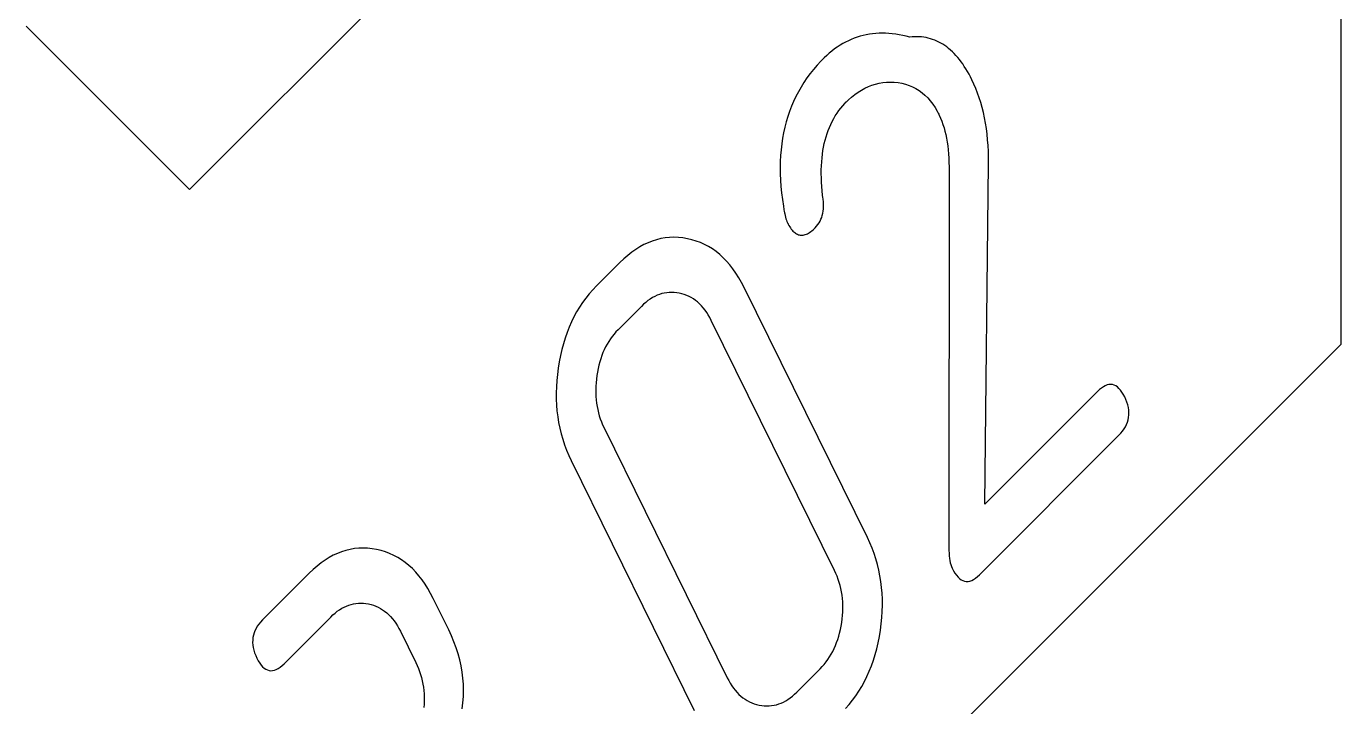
# Model space of a CAD drawing. Extents: x 14 to 1461, y -733 to -10.
# Drawn here: x 681.56 to 710.02, y -610.51 to -595.78 of the extents above; entities that cross this region are included whole.
import ezdxf

# ---------------------------------------------------------------- set-up
doc = ezdxf.new("R2010")
doc.units = 0

msp = doc.modelspace()

# ---------------------------------------------------------------- linework, layer by layer
at = {"layer": 'Cut', "color": 0}
for p, q in [((685.09586, -599.315699), (699.414743, -584.996816)), ((710.021324, -595.603396), (710.021324, -602.67445)), ((681.560333, -595.780173), (685.09586, -599.315699)), ((710.021324, -602.67445), (685.09586, -627.599914))]:
    msp.add_line(p, q, dxfattribs=at)
at = {"layer": 'Mark', "color": 0}
for p, q in [((699.749445, -595.964538), (699.682834, -595.979279)), ((699.816885, -595.952439), (699.749445, -595.964538)), ((699.885153, -595.942982), (699.816885, -595.952439)), ((699.954249, -595.936168), (699.885153, -595.942982)), ((700.024175, -595.931996), (699.954249, -595.936168)), ((700.094928, -595.930467), (700.024175, -595.931996)), ((700.16651, -595.93158), (700.094928, -595.930467)), ((700.238921, -595.935335), (700.16651, -595.93158)), ((700.31216, -595.941733), (700.238921, -595.935335)), ((700.386228, -595.950773), (700.31216, -595.941733)), ((700.461124, -595.962455), (700.386228, -595.950773)), ((700.536848, -595.97678), (700.461124, -595.962455)), ((699.120616, -596.230855), (699.06229, -596.27202)), ((699.179771, -596.192333), (699.120616, -596.230855)), ((699.239754, -596.156453), (699.179771, -596.192333)), ((699.300566, -596.123215), (699.239754, -596.156453)), ((699.362206, -596.09262), (699.300566, -596.123215)), ((699.424674, -596.064667), (699.362206, -596.09262)), ((699.487972, -596.039356), (699.424674, -596.064667)), ((699.552097, -596.016688), (699.487972, -596.039356)), ((699.617051, -595.996662), (699.552097, -596.016688)), ((699.682834, -595.979279), (699.617051, -595.996662)), ((700.613402, -595.993747), (700.536848, -595.97678)), ((700.690783, -596.013356), (700.613402, -595.993747)), ((700.743182, -596.008618), (700.690783, -596.013356)), ((700.794914, -596.006054), (700.743182, -596.008618)), ((700.84598, -596.005663), (700.794914, -596.006054)), ((700.896379, -596.007447), (700.84598, -596.005663)), ((700.946112, -596.011405), (700.896379, -596.007447)), ((700.995178, -596.017536), (700.946112, -596.011405)), ((701.043578, -596.025842), (700.995178, -596.017536)), ((701.091312, -596.036321), (701.043578, -596.025842)), ((701.138379, -596.048975), (701.091312, -596.036321)), ((701.184779, -596.063802), (701.138379, -596.048975)), ((701.230513, -596.080803), (701.184779, -596.063802)), ((701.27558, -596.099979), (701.230513, -596.080803)), ((701.319981, -596.121328), (701.27558, -596.099979)), ((701.363716, -596.144851), (701.319981, -596.121328)), ((701.406784, -596.170548), (701.363716, -596.144851)), ((701.449185, -596.198419), (701.406784, -596.170548)), ((701.49092, -596.228464), (701.449185, -596.198419)), ((701.531989, -596.260683), (701.49092, -596.228464)), ((698.766088, -596.53489), (698.684566, -596.622892)), ((698.808332, -596.491707), (698.766088, -596.53489)), ((698.813464, -596.486566), (698.808332, -596.491707)), ((698.816855, -596.483183), (698.813464, -596.486566)), ((698.823647, -596.476448), (698.816855, -596.483183)), ((698.837271, -596.463102), (698.823647, -596.476448)), ((698.892283, -596.411368), (698.837271, -596.463102)), ((698.948124, -596.362276), (698.892283, -596.411368)), ((699.004793, -596.315827), (698.948124, -596.362276)), ((699.06229, -596.27202), (699.004793, -596.315827)), ((701.572391, -596.295076), (701.531989, -596.260683)), ((701.612126, -596.331643), (701.572391, -596.295076)), ((701.651195, -596.370383), (701.612126, -596.331643)), ((701.689598, -596.411298), (701.651195, -596.370383)), ((701.727334, -596.454387), (701.689598, -596.411298)), ((701.764403, -596.499649), (701.727334, -596.454387)), ((701.800806, -596.547086), (701.764403, -596.499649)), ((698.533388, -596.805447), (698.463733, -596.9)), ((698.606999, -596.713078), (698.533388, -596.805447)), ((698.684566, -596.622892), (698.606999, -596.713078)), ((701.836543, -596.596696), (701.800806, -596.547086)), ((701.871613, -596.64848), (701.836543, -596.596696)), ((701.906017, -596.702439), (701.871613, -596.64848)), ((701.939754, -596.758571), (701.906017, -596.702439)), ((701.972825, -596.816877), (701.939754, -596.758571)), ((702.005229, -596.877357), (701.972825, -596.816877)), ((698.336289, -597.095657), (698.278501, -597.19676)), ((698.398033, -596.996737), (698.336289, -597.095657)), ((698.463733, -596.9), (698.398033, -596.996737)), ((699.719141, -597.120041), (699.794035, -597.085375)), ((699.794035, -597.085375), (699.870098, -597.056063)), ((699.870098, -597.056063), (699.94733, -597.032106)), ((699.94733, -597.032106), (700.02573, -597.013504)), ((700.02573, -597.013504), (700.1053, -597.000256)), ((700.1053, -597.000256), (700.186039, -596.992362)), ((700.186039, -596.992362), (700.267947, -596.989823)), ((700.267947, -596.989823), (700.351023, -596.992639)), ((700.351023, -596.992639), (700.435699, -597.001071)), ((700.435699, -597.001071), (700.519068, -597.01534)), ((700.519068, -597.01534), (700.59943, -597.035174)), ((700.59943, -597.035174), (700.676785, -597.060574)), ((700.676785, -597.060574), (700.751134, -597.091541)), ((700.751134, -597.091541), (700.822476, -597.128073)), ((702.036967, -596.940011), (702.005229, -596.877357)), ((702.080891, -597.03339), (702.036967, -596.940011)), ((702.121968, -597.129428), (702.080891, -597.03339)), ((698.224668, -597.300047), (698.174791, -597.405518)), ((698.278501, -597.19676), (698.224668, -597.300047)), ((699.328118, -597.406417), (699.362204, -597.373689)), ((699.362204, -597.373689), (699.431254, -597.312251)), ((699.431254, -597.312251), (699.501472, -597.256166)), ((699.501472, -597.256166), (699.572859, -597.205437)), ((699.572859, -597.205437), (699.645416, -597.160061)), ((699.645416, -597.160061), (699.719141, -597.120041)), ((700.822476, -597.128073), (700.890812, -597.170171)), ((700.890812, -597.170171), (700.956141, -597.217835)), ((700.956141, -597.217835), (701.018464, -597.271066)), ((701.018464, -597.271066), (701.07778, -597.329862)), ((701.07778, -597.329862), (701.134089, -597.394224)), ((701.134089, -597.394224), (701.187392, -597.464152)), ((702.160196, -597.228127), (702.121968, -597.129428)), ((702.195577, -597.329486), (702.160196, -597.228127)), ((702.22811, -597.433506), (702.195577, -597.329486)), ((698.086903, -597.62301), (698.048893, -597.735031)), ((698.128869, -597.513172), (698.086903, -597.62301)), ((698.174791, -597.405518), (698.128869, -597.513172)), ((699.077573, -597.720202), (699.11477, -597.662625)), ((699.11477, -597.662625), (699.15412, -597.60684)), ((699.15412, -597.60684), (699.195622, -597.552847)), ((699.195622, -597.552847), (699.239277, -597.500645)), ((699.239277, -597.500645), (699.285086, -597.450235)), ((699.285086, -597.450235), (699.308797, -597.425701)), ((699.308797, -597.425701), (699.314809, -597.419638)), ((699.314809, -597.419638), (699.319642, -597.414808)), ((699.319642, -597.414808), (699.328118, -597.406417)), ((701.187392, -597.464152), (701.237689, -597.539647)), ((701.237689, -597.539647), (701.284978, -597.620707)), ((701.284978, -597.620707), (701.307496, -597.663324)), ((701.307496, -597.663324), (701.318473, -597.685155)), ((702.257795, -597.540186), (702.22811, -597.433506)), ((702.284633, -597.649527), (702.257795, -597.540186)), ((702.308622, -597.761528), (702.284633, -597.649527)), ((698.014838, -597.849236), (697.984739, -597.965624)), ((698.048893, -597.735031), (698.014838, -597.849236)), ((698.950315, -597.968425), (698.9789, -597.903681)), ((698.9789, -597.903681), (699.009638, -597.84073)), ((699.009638, -597.84073), (699.042529, -597.77957)), ((699.042529, -597.77957), (699.077573, -597.720202)), ((701.318473, -597.685155), (701.326581, -597.701774)), ((701.326581, -597.701774), (701.356272, -597.766944)), ((701.356272, -597.766944), (701.38374, -597.834392)), ((701.38374, -597.834392), (701.408986, -597.904119)), ((701.408986, -597.904119), (701.43201, -597.976124)), ((702.329764, -597.876189), (702.308622, -597.761528)), ((702.348058, -597.993511), (702.329764, -597.876189)), ((697.936408, -598.204951), (697.918175, -598.327889)), ((697.958595, -598.084195), (697.936408, -598.204951)), ((697.984739, -597.965624), (697.958595, -598.084195)), ((698.839683, -598.319014), (698.857504, -598.245313)), ((698.857504, -598.245313), (698.877477, -598.173403)), ((698.877477, -598.173403), (698.899604, -598.103286)), ((698.899604, -598.103286), (698.923883, -598.034959)), ((698.923883, -598.034959), (698.950315, -597.968425)), ((701.43201, -597.976124), (701.452812, -598.050408)), ((701.452812, -598.050408), (701.471391, -598.12697)), ((701.471391, -598.12697), (701.487748, -598.205811)), ((701.487748, -598.205811), (701.501882, -598.286931)), ((702.363504, -598.113493), (702.348058, -597.993511)), ((702.376102, -598.236136), (702.363504, -598.113493)), ((702.385852, -598.361439), (702.376102, -598.236136)), ((697.903899, -598.453012), (697.893578, -598.580318)), ((697.918175, -598.327889), (697.903899, -598.453012)), ((698.799138, -598.550867), (698.8105, -598.471791)), ((698.8105, -598.471791), (698.824015, -598.394507)), ((698.824015, -598.394507), (698.839683, -598.319014)), ((701.501882, -598.286931), (701.513795, -598.370328)), ((701.513795, -598.370328), (701.523484, -598.456005)), ((701.523484, -598.456005), (701.530952, -598.54396)), ((702.392755, -598.489402), (702.385852, -598.361439)), ((702.39681, -598.620026), (702.392755, -598.489402)), ((697.887213, -598.709807), (697.884803, -598.84148)), ((697.893578, -598.580318), (697.887213, -598.709807)), ((698.775219, -598.885087), (698.77797, -598.798845)), ((698.77797, -598.798845), (698.782873, -598.714394)), ((698.782873, -598.714394), (698.789929, -598.631735)), ((698.789929, -598.631735), (698.799138, -598.550867)), ((701.530952, -598.54396), (701.536197, -598.634193)), ((701.536197, -598.634193), (701.53922, -598.726705)), ((701.53922, -598.726705), (701.54002, -598.821496)), ((702.312548, -606.12954), (702.398017, -598.75331)), ((702.398017, -598.75331), (702.39681, -598.620026)), ((697.884803, -598.84148), (697.886349, -598.975336)), ((697.886349, -598.975336), (697.89185, -599.111376)), ((698.774622, -598.973121), (698.775219, -598.885087)), ((698.776177, -599.062947), (698.774622, -598.973121)), ((698.779886, -599.154564), (698.776177, -599.062947)), ((701.54002, -598.821496), (701.537968, -607.133456)), ((697.89185, -599.111376), (697.901307, -599.249599)), ((697.901307, -599.249599), (697.91472, -599.390006)), ((698.785747, -599.247973), (698.779886, -599.154564)), ((698.793761, -599.343173), (698.785747, -599.247973)), ((698.803928, -599.440165), (698.793761, -599.343173)), ((697.91472, -599.390006), (697.932089, -599.532597)), ((697.932089, -599.532597), (697.953413, -599.677371)), ((698.809819, -599.489333), (698.803928, -599.440165)), ((698.812966, -599.514085), (698.809819, -599.489333)), ((698.813454, -599.517822), (698.812966, -599.514085)), ((698.813685, -599.519585), (698.813454, -599.517822)), ((698.81414, -599.523105), (698.813685, -599.519585)), ((698.819951, -599.578514), (698.81414, -599.523105)), ((698.822994, -599.632193), (698.819951, -599.578514)), ((698.823269, -599.684141), (698.822994, -599.632193)), ((697.953413, -599.677371), (697.965558, -599.750577)), ((697.965558, -599.750577), (697.972002, -599.787384)), ((697.972002, -599.787384), (697.975316, -599.805839)), ((697.975316, -599.805839), (697.975724, -599.808074)), ((697.975724, -599.808074), (697.975788, -599.808403)), ((697.975788, -599.808403), (697.975916, -599.80906)), ((697.975916, -599.80906), (697.977988, -599.819482)), ((697.977988, -599.819482), (697.982223, -599.839839)), ((697.982223, -599.839839), (697.991057, -599.878612)), ((697.991057, -599.878612), (698.000379, -599.914794)), ((698.000379, -599.914794), (698.010187, -599.948386)), ((698.010187, -599.948386), (698.020483, -599.979387)), ((698.766797, -599.959505), (698.783128, -599.917936)), ((698.783128, -599.917936), (698.796692, -599.874637)), ((698.796692, -599.874637), (698.807488, -599.829608)), ((698.807488, -599.829608), (698.815516, -599.782849)), ((698.815516, -599.782849), (698.820776, -599.73436)), ((698.820776, -599.73436), (698.823269, -599.684141)), ((698.020483, -599.979387), (698.031265, -600.007797)), ((698.031265, -600.007797), (698.042534, -600.033616)), ((698.042534, -600.033616), (698.045427, -600.039666)), ((698.045427, -600.039666), (698.046155, -600.041153)), ((698.046155, -600.041153), (698.047073, -600.043013)), ((698.047073, -600.043013), (698.049099, -600.047091)), ((698.049099, -600.047091), (698.057255, -600.063079)), ((698.057255, -600.063079), (698.073816, -600.093517)), ((698.073816, -600.093517), (698.090707, -600.121901)), ((698.090707, -600.121901), (698.107927, -600.148232)), ((698.107927, -600.148232), (698.125479, -600.17251)), ((698.125479, -600.17251), (698.14336, -600.194735)), ((698.14336, -600.194735), (698.161572, -600.214907)), ((698.161572, -600.214907), (698.180114, -600.233025)), ((698.180114, -600.233025), (698.198986, -600.24909)), ((698.521703, -600.243681), (698.54586, -600.226895)), ((698.54586, -600.226895), (698.570347, -600.208055)), ((698.570347, -600.208055), (698.595164, -600.187163)), ((698.595164, -600.187163), (698.620311, -600.164217)), ((698.620311, -600.164217), (698.633009, -600.151974)), ((698.633009, -600.151974), (698.639389, -600.14566)), ((698.639389, -600.14566), (698.643622, -600.1414)), ((698.643622, -600.1414), (698.673792, -600.108481)), ((698.673792, -600.108481), (698.701195, -600.073832)), ((698.701195, -600.073832), (698.72583, -600.037452)), ((698.72583, -600.037452), (698.747697, -599.999343)), ((698.747697, -599.999343), (698.766797, -599.959505)), ((694.934658, -600.508393), (694.845394, -600.557042)), ((695.024792, -600.466257), (694.934658, -600.508393)), ((695.115798, -600.430634), (695.024792, -600.466257)), ((695.207675, -600.401524), (695.115798, -600.430634)), ((695.300423, -600.378928), (695.207675, -600.401524)), ((695.394042, -600.362844), (695.300423, -600.378928)), ((695.488533, -600.353274), (695.394042, -600.362844)), ((695.583894, -600.350218), (695.488533, -600.353274)), ((695.680127, -600.353674), (695.583894, -600.350218)), ((695.777231, -600.363644), (695.680127, -600.353674)), ((695.875206, -600.380126), (695.777231, -600.363644)), ((695.972272, -600.402761), (695.875206, -600.380126)), ((696.066648, -600.431186), (695.972272, -600.402761)), ((696.158333, -600.465402), (696.066648, -600.431186)), ((696.247329, -600.505409), (696.158333, -600.465402)), ((696.333635, -600.551206), (696.247329, -600.505409)), ((698.198986, -600.24909), (698.218189, -600.263102)), ((698.218189, -600.263102), (698.237722, -600.275061)), ((698.237722, -600.275061), (698.257585, -600.284966)), ((698.257585, -600.284966), (698.277778, -600.292818)), ((698.277778, -600.292818), (698.298302, -600.298617)), ((698.298302, -600.298617), (698.319156, -600.302363)), ((698.319156, -600.302363), (698.34034, -600.304056)), ((698.34034, -600.304056), (698.361854, -600.303695)), ((698.361854, -600.303695), (698.383699, -600.301281)), ((698.383699, -600.301281), (698.405874, -600.296814)), ((698.405874, -600.296814), (698.428379, -600.290294)), ((698.428379, -600.290294), (698.451215, -600.281721)), ((698.451215, -600.281721), (698.474381, -600.271094)), ((698.474381, -600.271094), (698.497877, -600.258414)), ((698.497877, -600.258414), (698.521703, -600.243681)), ((694.582831, -600.742069), (694.497053, -600.816771)), ((694.669481, -600.67388), (694.582831, -600.742069)), ((694.757002, -600.612204), (694.669481, -600.67388)), ((694.845394, -600.557042), (694.757002, -600.612204)), ((696.417251, -600.602794), (696.333635, -600.551206)), ((696.498176, -600.660172), (696.417251, -600.602794)), ((696.576412, -600.723341), (696.498176, -600.660172)), ((696.651958, -600.792301), (696.576412, -600.723341)), ((696.724814, -600.867051), (696.651958, -600.792301)), ((694.412145, -600.897986), (693.90707, -601.403062)), ((694.497053, -600.816771), (694.412145, -600.897986)), ((696.79498, -600.947591), (696.724814, -600.867051)), ((696.862456, -601.033923), (696.79498, -600.947591)), ((696.927241, -601.126045), (696.862456, -601.033923)), ((696.989337, -601.223957), (696.927241, -601.126045)), ((697.048743, -601.32766), (696.989337, -601.223957)), ((697.105459, -601.437154), (697.048743, -601.32766)), ((693.74778, -601.577154), (693.674087, -601.669349)), ((693.825441, -601.488391), (693.74778, -601.577154)), ((693.90707, -601.403062), (693.825441, -601.488391)), ((695.120374, -601.656152), (695.070985, -601.686755)), ((695.170314, -601.629172), (695.120374, -601.656152)), ((695.220805, -601.605816), (695.170314, -601.629172)), ((695.271849, -601.586082), (695.220805, -601.605816)), ((695.323443, -601.569972), (695.271849, -601.586082)), ((695.375589, -601.557485), (695.323443, -601.569972)), ((695.428287, -601.548621), (695.375589, -601.557485)), ((695.481536, -601.54338), (695.428287, -601.548621)), ((695.535337, -601.541763), (695.481536, -601.54338)), ((695.589689, -601.543768), (695.535337, -601.541763)), ((695.644593, -601.549397), (695.589689, -601.543768)), ((695.700048, -601.558648), (695.644593, -601.549397)), ((695.755004, -601.571328), (695.700048, -601.558648)), ((695.808409, -601.587238), (695.755004, -601.571328)), ((695.860264, -601.606381), (695.808409, -601.587238)), ((695.910569, -601.628755), (695.860264, -601.606381)), ((695.959324, -601.65436), (695.910569, -601.628755)), ((696.006528, -601.683198), (695.959324, -601.65436)), ((699.772888, -606.85093), (697.105459, -601.437154)), ((693.538607, -601.864037), (693.47682, -601.966531)), ((693.604363, -601.764977), (693.538607, -601.864037)), ((693.674087, -601.669349), (693.604363, -601.764977)), ((694.878945, -601.845397), (694.37387, -602.350472)), ((694.926128, -601.800302), (694.878945, -601.845397)), ((694.973862, -601.758829), (694.926128, -601.800302)), ((695.022148, -601.72098), (694.973862, -601.758829)), ((695.070985, -601.686755), (695.022148, -601.72098)), ((696.052182, -601.715267), (696.006528, -601.683198)), ((696.096285, -601.750567), (696.052182, -601.715267)), ((696.138839, -601.789099), (696.096285, -601.750567)), ((696.179842, -601.830863), (696.138839, -601.789099)), ((696.219294, -601.875859), (696.179842, -601.830863)), ((696.257197, -601.924086), (696.219294, -601.875859)), ((696.293549, -601.975544), (696.257197, -601.924086)), ((693.36515, -602.181815), (693.315268, -602.294606)), ((693.419001, -602.072456), (693.36515, -602.181815)), ((693.47682, -601.966531), (693.419001, -602.072456)), ((696.32835, -602.030235), (696.293549, -601.975544)), ((696.361602, -602.088157), (696.32835, -602.030235)), ((696.393303, -602.14931), (696.361602, -602.088157)), ((699.060732, -607.563086), (696.393303, -602.14931)), ((693.269354, -602.410829), (693.227409, -602.530485)), ((693.315268, -602.294606), (693.269354, -602.410829)), ((694.245606, -602.497583), (694.207178, -602.55067)), ((694.286198, -602.446521), (694.245606, -602.497583)), ((694.328952, -602.397484), (694.286198, -602.446521)), ((694.37387, -602.350472), (694.328952, -602.397484)), ((693.155423, -602.780096), (693.125383, -602.91005)), ((693.189432, -602.653574), (693.155423, -602.780096)), ((693.227409, -602.530485), (693.189432, -602.653574)), ((694.075096, -602.783268), (694.047484, -602.846481)), ((694.104872, -602.722081), (694.075096, -602.783268)), ((694.136811, -602.662919), (694.104872, -602.722081)), ((694.170913, -602.605782), (694.136811, -602.662919)), ((694.207178, -602.55067), (694.170913, -602.605782)), ((693.099311, -603.043436), (693.077208, -603.180256)), ((693.125383, -602.91005), (693.099311, -603.043436)), ((693.977625, -603.048268), (693.958665, -603.11958)), ((693.998748, -602.97898), (693.977625, -603.048268)), ((694.022035, -602.911718), (693.998748, -602.97898)), ((694.047484, -602.846481), (694.022035, -602.911718)), ((693.059442, -603.317963), (693.046383, -603.454014)), ((693.077208, -603.180256), (693.059442, -603.317963)), ((693.914765, -603.345668), (693.904694, -603.42357)), ((693.927235, -603.26828), (693.914765, -603.345668)), ((693.941869, -603.192918), (693.927235, -603.26828)), ((693.958665, -603.11958), (693.941869, -603.192918)), ((693.038032, -603.588409), (693.034387, -603.721147)), ((693.046383, -603.454014), (693.038032, -603.588409)), ((693.89246, -603.576389), (693.890298, -603.651305)), ((693.890298, -603.651305), (693.890771, -603.725226)), ((693.897259, -603.500477), (693.89246, -603.576389)), ((693.904694, -603.42357), (693.897259, -603.500477)), ((704.796398, -603.648452), (704.752062, -603.690027)), ((704.839757, -603.61338), (704.796398, -603.648452)), ((704.882138, -603.58481), (704.839757, -603.61338)), ((704.923541, -603.562742), (704.882138, -603.58481)), ((704.963966, -603.547176), (704.923541, -603.562742)), ((705.003413, -603.538112), (704.963966, -603.547176)), ((705.041883, -603.53555), (705.003413, -603.538112)), ((705.079374, -603.539491), (705.041883, -603.53555)), ((705.115888, -603.549933), (705.079374, -603.539491)), ((705.151424, -603.566878), (705.115888, -603.549933)), ((705.185982, -603.590324), (705.151424, -603.566878)), ((705.219562, -603.620273), (705.185982, -603.590324)), ((705.252165, -603.656724), (705.219562, -603.620273)), ((705.283789, -603.699677), (705.252165, -603.656724)), ((693.034387, -603.721147), (693.03545, -603.852229)), ((693.03545, -603.852229), (693.041219, -603.981655)), ((693.890771, -603.725226), (693.893881, -603.798151)), ((693.893881, -603.798151), (693.899626, -603.870081)), ((693.899626, -603.870081), (693.908008, -603.941016)), ((693.908008, -603.941016), (693.919025, -604.010955)), ((704.752062, -603.690027), (702.312548, -606.12954)), ((705.314436, -603.749132), (705.283789, -603.699677)), ((705.344105, -603.805089), (705.314436, -603.749132)), ((705.370963, -603.863857), (705.344105, -603.805089)), ((705.393195, -603.921726), (705.370963, -603.863857)), ((705.410804, -603.978695), (705.393195, -603.921726)), ((693.041219, -603.981655), (693.051696, -604.109424)), ((693.051696, -604.109424), (693.066879, -604.235537)), ((693.919025, -604.010955), (693.932679, -604.079898)), ((693.932679, -604.079898), (693.948968, -604.147847)), ((693.948968, -604.147847), (693.967894, -604.214799)), ((693.967894, -604.214799), (693.989456, -604.280757)), ((705.423787, -604.034765), (705.410804, -603.978695)), ((705.432146, -604.089935), (705.423787, -604.034765)), ((705.429474, -604.250048), (705.43499, -604.197577)), ((705.43588, -604.144206), (705.432146, -604.089935)), ((705.43499, -604.197577), (705.43588, -604.144206)), ((693.066879, -604.235537), (693.08677, -604.359994)), ((693.08677, -604.359994), (693.111368, -604.482794)), ((693.111368, -604.482794), (693.140672, -604.603938)), ((693.989456, -604.280757), (694.013653, -604.345719)), ((694.013653, -604.345719), (694.040487, -604.409685)), ((694.040487, -604.409685), (694.069957, -604.472656)), ((694.069957, -604.472656), (696.737386, -609.886432)), ((705.299263, -604.545987), (705.332527, -604.498913)), ((705.332527, -604.498913), (705.361166, -604.450939)), ((705.361166, -604.450939), (705.38518, -604.402066)), ((705.38518, -604.402066), (705.40457, -604.352293)), ((705.40457, -604.352293), (705.419334, -604.30162)), ((705.419334, -604.30162), (705.429474, -604.250048)), ((693.140672, -604.603938), (693.174684, -604.723426)), ((693.174684, -604.723426), (693.213403, -604.841257)), ((702.198512, -607.657787), (705.218862, -604.637437)), ((705.218862, -604.637437), (705.261375, -604.592162)), ((705.261375, -604.592162), (705.299263, -604.545987)), ((693.213403, -604.841257), (693.256828, -604.957432)), ((693.256828, -604.957432), (693.304961, -605.07195)), ((693.304961, -605.07195), (693.357801, -605.184813)), ((693.357801, -605.184813), (696.025229, -610.598588)), ((699.826025, -606.964378), (699.772888, -606.85093)), ((699.87442, -607.079432), (699.826025, -606.964378)), ((688.029309, -607.339908), (687.941842, -607.401525)), ((688.117625, -607.284827), (688.029309, -607.339908)), ((688.206791, -607.236282), (688.117625, -607.284827)), ((688.296807, -607.194272), (688.206791, -607.236282)), ((688.387673, -607.158799), (688.296807, -607.194272)), ((688.479389, -607.12986), (688.387673, -607.158799)), ((688.571954, -607.107458), (688.479389, -607.12986)), ((688.66537, -607.091591), (688.571954, -607.107458)), ((688.759635, -607.08226), (688.66537, -607.091591)), ((688.854751, -607.079465), (688.759635, -607.08226)), ((688.950716, -607.083206), (688.854751, -607.079465)), ((689.047532, -607.093482), (688.950716, -607.083206)), ((689.145197, -607.110294), (689.047532, -607.093482)), ((689.241952, -607.133257), (689.145197, -607.110294)), ((689.336036, -607.161988), (689.241952, -607.133257)), ((689.42745, -607.196486), (689.336036, -607.161988)), ((689.516193, -607.236752), (689.42745, -607.196486)), ((689.602265, -607.282786), (689.516193, -607.236752)), ((689.685667, -607.334587), (689.602265, -607.282786)), ((689.766399, -607.392155), (689.685667, -607.334587)), ((699.918071, -607.196091), (699.87442, -607.079432)), ((699.956979, -607.314356), (699.918071, -607.196091)), ((699.991144, -607.434226), (699.956979, -607.314356)), ((701.537968, -607.133456), (701.53968, -607.193047)), ((701.53968, -607.193047), (701.543354, -607.24914)), ((701.543354, -607.24914), (701.548992, -607.301736)), ((701.548992, -607.301736), (701.556593, -607.350836)), ((701.556593, -607.350836), (701.566157, -607.396438)), ((687.684543, -607.625589), (686.674392, -608.635739)), ((687.769459, -607.544365), (687.684543, -607.625589)), ((687.855226, -607.469677), (687.769459, -607.544365)), ((687.941842, -607.401525), (687.855226, -607.469677)), ((689.84446, -607.455491), (689.766399, -607.392155)), ((689.91985, -607.524594), (689.84446, -607.455491)), ((689.99257, -607.599465), (689.91985, -607.524594)), ((690.062619, -607.680103), (689.99257, -607.599465)), ((699.090453, -607.626595), (699.060732, -607.563086)), ((699.117508, -607.691053), (699.090453, -607.626595)), ((700.020566, -607.555702), (699.991144, -607.434226)), ((700.045245, -607.678783), (700.020566, -607.555702)), ((701.566157, -607.396438), (701.577684, -607.438543)), ((701.577684, -607.438543), (701.591174, -607.477151)), ((701.591174, -607.477151), (701.606627, -607.512262)), ((701.606627, -607.512262), (701.63746, -607.570725)), ((701.63746, -607.570725), (701.669115, -607.622605)), ((701.669115, -607.622605), (701.701591, -607.667902)), ((690.129997, -607.766509), (690.062619, -607.680103)), ((690.194705, -607.858682), (690.129997, -607.766509)), ((690.256743, -607.956623), (690.194705, -607.858682)), ((699.141898, -607.756457), (699.117508, -607.691053)), ((699.163621, -607.82281), (699.141898, -607.756457)), ((699.182679, -607.89011), (699.163621, -607.82281)), ((699.19907, -607.958358), (699.182679, -607.89011)), ((700.06518, -607.80347), (700.045245, -607.678783)), ((700.080373, -607.929762), (700.06518, -607.80347)), ((701.701591, -607.667902), (701.734888, -607.706618)), ((701.734888, -607.706618), (701.769007, -607.738751)), ((701.769007, -607.738751), (701.803946, -607.764302)), ((701.803946, -607.764302), (701.839707, -607.783271)), ((701.839707, -607.783271), (701.87629, -607.795657)), ((701.87629, -607.795657), (701.913693, -607.801461)), ((701.913693, -607.801461), (701.951918, -607.800683)), ((701.951918, -607.800683), (701.990964, -607.793323)), ((701.990964, -607.793323), (702.030831, -607.77938)), ((702.030831, -607.77938), (702.071519, -607.758855)), ((702.071519, -607.758855), (702.113029, -607.731748)), ((702.113029, -607.731748), (702.15536, -607.698059)), ((702.15536, -607.698059), (702.198512, -607.657787)), ((690.31611, -608.060332), (690.256743, -607.956623)), ((690.372806, -608.169807), (690.31611, -608.060332)), ((690.706235, -608.846529), (690.372806, -608.169807)), ((699.212796, -608.027553), (699.19907, -607.958358)), ((699.223855, -608.097696), (699.212796, -608.027553)), ((699.232249, -608.168787), (699.223855, -608.097696)), ((699.237977, -608.240825), (699.232249, -608.168787)), ((700.090823, -608.05766), (700.080373, -607.929762)), ((700.096529, -608.187163), (700.090823, -608.05766)), ((700.097492, -608.318272), (700.096529, -608.187163)), ((688.198487, -608.527942), (688.246165, -608.486523)), ((688.246165, -608.486523), (688.294377, -608.448742)), ((688.294377, -608.448742), (688.343124, -608.414601)), ((688.343124, -608.414601), (688.392403, -608.384099)), ((688.392403, -608.384099), (688.442217, -608.357235)), ((688.442217, -608.357235), (688.492565, -608.33401)), ((688.492565, -608.33401), (688.543447, -608.314425)), ((688.543447, -608.314425), (688.594863, -608.298478)), ((688.594863, -608.298478), (688.646812, -608.286169)), ((688.646812, -608.286169), (688.699296, -608.2775)), ((688.699296, -608.2775), (688.752313, -608.27247)), ((688.752313, -608.27247), (688.805865, -608.271078)), ((688.805865, -608.271078), (688.85995, -608.273326)), ((688.85995, -608.273326), (688.914569, -608.279212)), ((688.914569, -608.279212), (688.969723, -608.288737)), ((688.969723, -608.288737), (689.024378, -608.30169)), ((689.024378, -608.30169), (689.077504, -608.317859)), ((689.077504, -608.317859), (689.1291, -608.337245)), ((689.1291, -608.337245), (689.179166, -608.359847)), ((689.179166, -608.359847), (689.227703, -608.385666)), ((689.227703, -608.385666), (689.27471, -608.414701)), ((689.27471, -608.414701), (689.320187, -608.446953)), ((689.320187, -608.446953), (689.364135, -608.482421)), ((689.364135, -608.482421), (689.406553, -608.521106)), ((699.234228, -608.538454), (699.239164, -608.462626)), ((699.241039, -608.313811), (699.237977, -608.240825)), ((699.239164, -608.462626), (699.241434, -608.387744)), ((699.241434, -608.387744), (699.241039, -608.313811)), ((700.08519, -608.585306), (700.093713, -608.450986)), ((700.093713, -608.450986), (700.097492, -608.318272)), ((686.562446, -608.772544), (686.534303, -608.820023)), ((686.595176, -608.726004), (686.562446, -608.772544)), ((686.632491, -608.680403), (686.595176, -608.726004)), ((686.674392, -608.635739), (686.632491, -608.680403)), ((687.141192, -609.58315), (688.151343, -608.572999)), ((688.151343, -608.572999), (688.198487, -608.527942)), ((689.406553, -608.521106), (689.447442, -608.563008)), ((689.447442, -608.563008), (689.4868, -608.608126)), ((689.4868, -608.608126), (689.52463, -608.65646)), ((689.52463, -608.65646), (689.560929, -608.708011)), ((689.560929, -608.708011), (689.595699, -608.762779)), ((689.595699, -608.762779), (689.628939, -608.820763)), ((699.188718, -608.845464), (699.203648, -608.770181)), ((699.203648, -608.770181), (699.216358, -608.692955)), ((699.216358, -608.692955), (699.226626, -608.615231)), ((699.226626, -608.615231), (699.234228, -608.538454)), ((700.053915, -608.858762), (700.071924, -608.721231)), ((700.071924, -608.721231), (700.08519, -608.585306)), ((686.467588, -609.01932), (686.462373, -609.071491)), ((686.477388, -608.968088), (686.467588, -609.01932)), ((686.491773, -608.917795), (686.477388, -608.968088)), ((686.510745, -608.86844), (686.491773, -608.917795)), ((686.534303, -608.820023), (686.510745, -608.86844)), ((689.628939, -608.820763), (689.66065, -608.881963)), ((689.66065, -608.881963), (689.994078, -609.558685)), ((690.766922, -608.976339), (690.706235, -608.846529)), ((690.821256, -609.106524), (690.766922, -608.976339)), ((699.106811, -609.127162), (699.130616, -609.059652)), ((699.130616, -609.059652), (699.152203, -608.9902)), ((699.152203, -608.9902), (699.17157, -608.918803)), ((699.17157, -608.918803), (699.188718, -608.845464)), ((700.005118, -609.12872), (700.031525, -608.995418)), ((700.031525, -608.995418), (700.053915, -608.858762)), ((686.462373, -609.071491), (686.461745, -609.124599)), ((686.461745, -609.124599), (686.465703, -609.178647)), ((686.465703, -609.178647), (686.474246, -609.233632)), ((686.474246, -609.233632), (686.487376, -609.289556)), ((686.487376, -609.289556), (686.505091, -609.346418)), ((686.505091, -609.346418), (686.527392, -609.404219)), ((690.869237, -609.237082), (690.821256, -609.106524)), ((690.910864, -609.368015), (690.869237, -609.237082)), ((698.989401, -609.377766), (699.022082, -609.31803)), ((699.022082, -609.31803), (699.052544, -609.256351)), ((699.052544, -609.256351), (699.080787, -609.192728)), ((699.080787, -609.192728), (699.106811, -609.127162)), ((699.940248, -609.385263), (699.974692, -609.258669)), ((699.974692, -609.258669), (700.005118, -609.12872)), ((686.527392, -609.404219), (686.554279, -609.462958)), ((686.554279, -609.462958), (686.583919, -609.518944)), ((686.583919, -609.518944), (686.614497, -609.568468)), ((686.614497, -609.568468), (686.646015, -609.611528)), ((686.646015, -609.611528), (686.678471, -609.648124)), ((687.054682, -609.658612), (687.097468, -609.624112)), ((687.097468, -609.624112), (687.141192, -609.58315)), ((689.994078, -609.558685), (690.023828, -609.622223)), ((690.023828, -609.622223), (690.050928, -609.686686)), ((690.946138, -609.499322), (690.910864, -609.368015)), ((690.975058, -609.631003), (690.946138, -609.499322)), ((690.997624, -609.763058), (690.975058, -609.631003)), ((698.792712, -609.647296), (698.836487, -609.597276)), ((698.836487, -609.597276), (698.878044, -609.545314)), ((698.878044, -609.545314), (698.917382, -609.491408)), ((698.917382, -609.491408), (698.954501, -609.435559)), ((698.954501, -609.435559), (698.989401, -609.377766)), ((699.812809, -609.744922), (699.859307, -609.62839)), ((699.859307, -609.62839), (699.901787, -609.508503)), ((699.901787, -609.508503), (699.940248, -609.385263)), ((686.678471, -609.648124), (686.711867, -609.678258)), ((686.711867, -609.678258), (686.746201, -609.701928)), ((686.746201, -609.701928), (686.781475, -609.719135)), ((686.781475, -609.719135), (686.817688, -609.729878)), ((686.817688, -609.729878), (686.854839, -609.734159)), ((686.854839, -609.734159), (686.89293, -609.731976)), ((686.89293, -609.731976), (686.931959, -609.72333)), ((686.931959, -609.72333), (686.971928, -609.70822)), ((686.971928, -609.70822), (687.012836, -609.686648)), ((687.012836, -609.686648), (687.054682, -609.658612)), ((690.050928, -609.686686), (690.07538, -609.752074)), ((690.07538, -609.752074), (690.097182, -609.818388)), ((690.097182, -609.818388), (690.116336, -609.885626)), ((690.116336, -609.885626), (690.13284, -609.953789)), ((691.013838, -609.895488), (690.997624, -609.763058)), ((691.023697, -610.028292), (691.013838, -609.895488)), ((696.737386, -609.886432), (696.769069, -609.947566)), ((698.241642, -610.200447), (698.746717, -609.695371)), ((698.746717, -609.695371), (698.792712, -609.647296)), ((699.707759, -609.967925), (699.762293, -609.8581)), ((699.762293, -609.8581), (699.812809, -609.744922)), ((690.13284, -609.953789), (690.146696, -610.022878)), ((690.146696, -610.022878), (690.157902, -610.092892)), ((690.157902, -610.092892), (690.16646, -610.16383)), ((690.16646, -610.16383), (690.172368, -610.235694)), ((691.027203, -610.16147), (691.023697, -610.028292)), ((691.024355, -610.295022), (691.027203, -610.16147)), ((696.769069, -609.947566), (696.802286, -610.005488)), ((696.802286, -610.005488), (696.837037, -610.060199)), ((696.837037, -610.060199), (696.873322, -610.111698)), ((696.873322, -610.111698), (696.911141, -610.159986)), ((696.911141, -610.159986), (696.950494, -610.205062)), ((698.195156, -610.244845), (698.241642, -610.200447)), ((699.520049, -610.277273), (699.586637, -610.177511)), ((699.586637, -610.177511), (699.649207, -610.074395)), ((699.649207, -610.074395), (699.707759, -609.967925)), ((690.1742, -610.456837), (690.169513, -610.532401)), ((690.172368, -610.235694), (690.175628, -610.308483)), ((690.176238, -610.382198), (690.1742, -610.456837)), ((690.175628, -610.308483), (690.176238, -610.382198)), ((690.9996, -610.56325), (691.015154, -610.428949)), ((691.015154, -610.428949), (691.024355, -610.295022)), ((696.950494, -610.205062), (696.991381, -610.246927)), ((696.991381, -610.246927), (697.033802, -610.28558)), ((697.033802, -610.28558), (697.077757, -610.321021)), ((697.077757, -610.321021), (697.123245, -610.35325)), ((697.123245, -610.35325), (697.170268, -610.382269)), ((697.170268, -610.382269), (697.218825, -610.408075)), ((697.218825, -610.408075), (697.268916, -610.43067)), ((697.268916, -610.43067), (697.32054, -610.450053)), ((697.32054, -610.450053), (697.373699, -610.466225)), ((697.373699, -610.466225), (697.428392, -610.479185)), ((697.428392, -610.479185), (697.483562, -610.488741)), ((697.698453, -610.490995), (697.750729, -610.482566)), ((697.750729, -610.482566), (697.802425, -610.470541)), ((697.802425, -610.470541), (697.853543, -610.454918)), ((697.853543, -610.454918), (697.904081, -610.435698)), ((697.904081, -610.435698), (697.954041, -610.412882)), ((697.954041, -610.412882), (698.003422, -610.386468)), ((698.003422, -610.386468), (698.052224, -610.356458)), ((698.052224, -610.356458), (698.100447, -610.32285)), ((698.100447, -610.32285), (698.148091, -610.285646)), ((698.148091, -610.285646), (698.195156, -610.244845)), ((699.296177, -610.556436), (699.374819, -610.466736)), ((699.374819, -610.466736), (699.449443, -610.373682)), ((699.449443, -610.373682), (699.520049, -610.277273)), ((697.483562, -610.488741), (697.538153, -610.4947)), ((697.538153, -610.4947), (697.592165, -610.497062)), ((697.592165, -610.497062), (697.645599, -610.495827)), ((697.645599, -610.495827), (697.698453, -610.490995))]:
    msp.add_line(p, q, dxfattribs=at)

doc.saveas('drawing.dxf')
